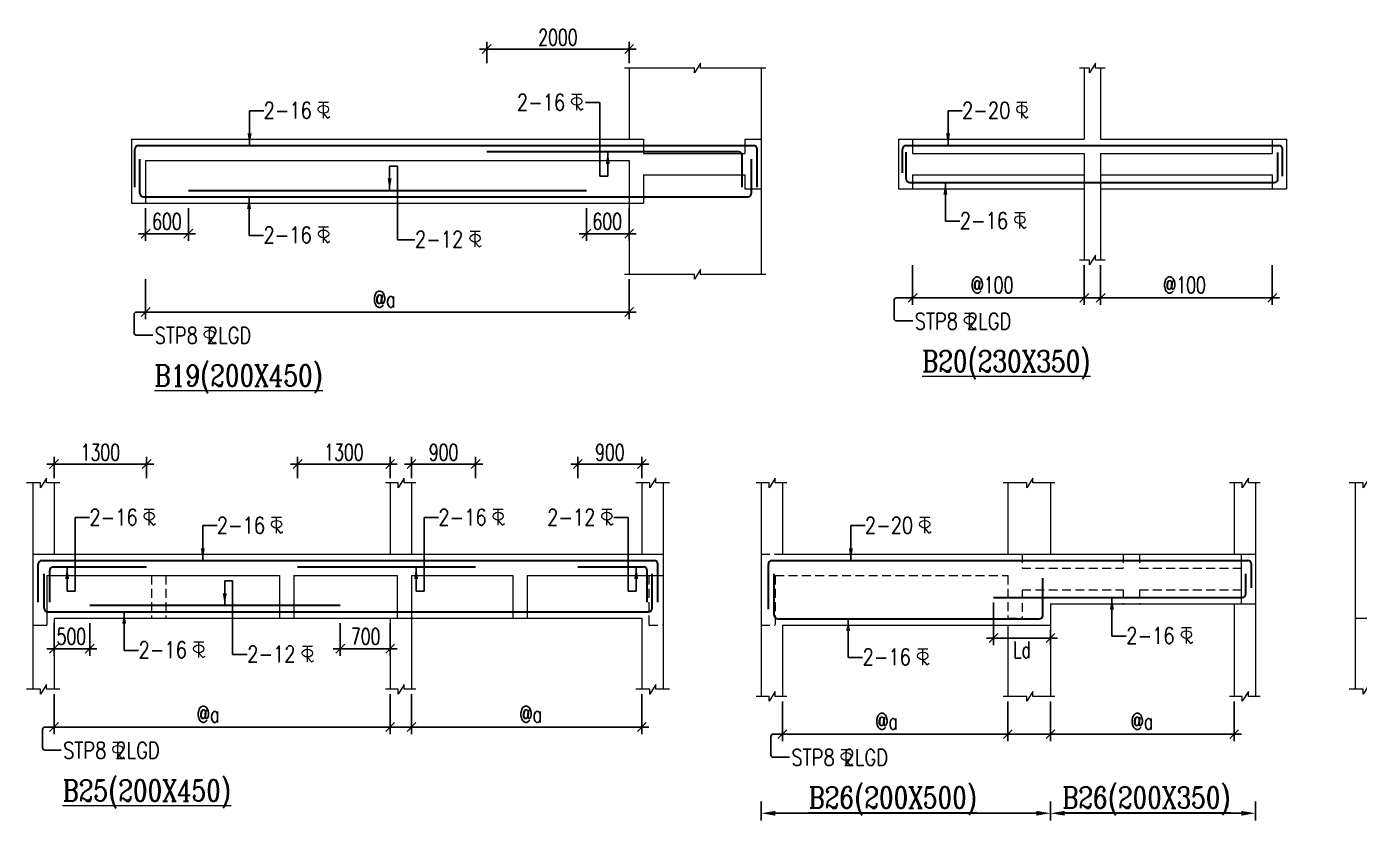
# Model space of a CAD drawing. Header units: millimetres. Extents: x 1255966 to 1543012, y 318612 to 465611.
# Drawn here: x 1491559 to 1510275, y 351854 to 363011 of the extents above; entities that cross this region are included whole.
import ezdxf

# ---------------------------------------------------------------- set-up
doc = ezdxf.new("R2010")
doc.units = ezdxf.units.MM
doc.header["$LTSCALE"] = 500
doc.header["$MEASUREMENT"] = 0
doc.header["$PDMODE"] = 34
doc.linetypes.add('HIDDEN', pattern=[0.375, 0.25, -0.125])
doc.layers.get('Defpoints').update_dxf_attribs({"lineweight": 0})
for name, color, linetype, lineweight in [('BEAM ELE', 2, 'Continuous', 15), ('DIM', 1, 'Continuous', 20), ('TAXT', 3, 'Continuous', 15), ('TEXT', 7, 'Continuous', 13), ('TEXT2', 3, 'Continuous', 15), ('TOWER AREA BEAM..', 3, 'Continuous', 20)]:
    doc.layers.add(name, color=color, linetype=linetype, lineweight=lineweight)
for name, color, linetype in [('D', 10, 'Continuous'), ('ST DIM.', 1, 'Continuous'), ('STEEL', 1, 'Continuous')]:
    doc.layers.add(name, color=color, linetype=linetype)
doc.styles.add('2MM', font='romans.shx', dxfattribs={"width": 0.7})
doc.styles.add('BHTESHT$0$HSCC2', font='romanc.shx')
doc.styles.add('haider', font='romans.shx')
doc.dimstyles.new('SHUIB MOD.', dxfattribs={"dimtxt": 230, "dimasz": 130, "dimexe": 100, "dimexo": 70, "dimgap": 50, "dimtad": 2, "dimdec": 0, "dimzin": 4, "dimdsep": 46, "dimtxsty": '2MM', "dimblk": 'OBLIQUE', "dimcen": 0.09, "dimdle": 100, "dimclrd": 1, "dimclre": 1, "dimclrt": 3, "dimadec": 0, "dimazin": 0, "dimtfac": 1, "dimtdec": 0, "dimtix": 1, "dimtmove": 2, "dimatfit": 3, "dimfxl": 100, "dimtolj": 1, "dimlwd": -1, "dimarcsym": 0})

# ---------------------------------------------------------------- blocks, each defined once
blk = doc.blocks.new('_Oblique')
at = {"color": 0, "linetype": 'ByBlock', "lineweight": -2}
blk.add_line((-0.5, -0.5), (0.5, 0.5), dxfattribs=at)
blk = doc.blocks.new('A$C76682FD6')
at = {"layer": 'TEXT', "color": 3, "ltscale": 0.2}
for p, q in [((143, 219), (2, 219)), ((72, 0), (72, 219)), ((72, 63), (128, 0)), ((128, 0), (162, 21))]:
    blk.add_line(p, q, dxfattribs=at)
blk.add_ellipse((72, 124), major_axis=(72.3, 0), ratio=0.753223, dxfattribs=at)
blk = doc.blocks.new('*D438')
at = {"layer": 'Defpoints', "color": 0, "ltscale": 100, "transparency": 16777216}
for p in [(1491944, 353696, 6), (1496664, 353696, 6), (1496664, 353166)]:
    blk.add_point(p, dxfattribs=at)
at = {"layer": 'ST DIM.', "color": 1, "lineweight": -2, "ltscale": 100, "transparency": 16777216}
for p, q in [((1491944, 353626), (1491944, 353066)), ((1496664, 353626), (1496664, 353066))]:
    blk.add_line(p, q, dxfattribs=at)
at = {"layer": 'ST DIM.', "color": 1, "ltscale": 100, "transparency": 16777216}
blk.add_line((1491844, 353166), (1496764, 353166), dxfattribs=at)
at = {"layer": 'ST DIM.', "color": 1, "ltscale": 100, "transparency": 16777216, "xscale": 125, "yscale": 125, "zscale": 125, "rotation": 180}
blk.add_blockref('_Oblique', (1491944, 353166), dxfattribs=at)
at = {"layer": 'ST DIM.', "color": 1, "ltscale": 100, "transparency": 16777216, "xscale": 125, "yscale": 125, "zscale": 125}
blk.add_blockref('_Oblique', (1496664, 353166), dxfattribs=at)
at = {"layer": 'ST DIM.', "color": 3, "ltscale": 100, "transparency": 16777216, "insert": (1494107, 353346), "char_height": 230, "attachment_point": 5, "style": '2MM'}
blk.add_mtext('\\A1;@a', dxfattribs=at)
blk = doc.blocks.new('*D439')
at = {"layer": 'Defpoints', "color": 0, "ltscale": 100, "transparency": 16777216}
for p in [(1496964, 353696, 6), (1500199, 353696, 6), (1500199, 353166)]:
    blk.add_point(p, dxfattribs=at)
at = {"layer": 'ST DIM.', "color": 1, "lineweight": -2, "ltscale": 100, "transparency": 16777216}
for p, q in [((1496964, 353626), (1496964, 353066)), ((1500199, 353626), (1500199, 353066))]:
    blk.add_line(p, q, dxfattribs=at)
at = {"layer": 'ST DIM.', "color": 1, "ltscale": 100, "transparency": 16777216}
blk.add_line((1496864, 353166), (1500299, 353166), dxfattribs=at)
at = {"layer": 'ST DIM.', "color": 1, "ltscale": 100, "transparency": 16777216, "xscale": 125, "yscale": 125, "zscale": 125, "rotation": 180}
blk.add_blockref('_Oblique', (1496964, 353166), dxfattribs=at)
at = {"layer": 'ST DIM.', "color": 1, "ltscale": 100, "transparency": 16777216, "xscale": 125, "yscale": 125, "zscale": 125}
blk.add_blockref('_Oblique', (1500199, 353166), dxfattribs=at)
at = {"layer": 'ST DIM.', "color": 3, "ltscale": 100, "transparency": 16777216, "insert": (1498638, 353346), "char_height": 230, "attachment_point": 5, "style": '2MM'}
blk.add_mtext('\\A1;@a', dxfattribs=at)
blk = doc.blocks.new('*D440')
at = {"layer": 'Defpoints', "color": 0, "ltscale": 100, "transparency": 16777216}
for p in [(1502173, 353596, 6), (1505338, 353596, 6), (1505338, 353066)]:
    blk.add_point(p, dxfattribs=at)
at = {"layer": 'ST DIM.', "color": 1, "lineweight": -2, "ltscale": 100, "transparency": 16777216}
for p, q in [((1502173, 353526), (1502173, 352966)), ((1505338, 353526), (1505338, 352966))]:
    blk.add_line(p, q, dxfattribs=at)
at = {"layer": 'ST DIM.', "color": 1, "ltscale": 100, "transparency": 16777216}
blk.add_line((1502073, 353066), (1505438, 353066), dxfattribs=at)
at = {"layer": 'ST DIM.', "color": 1, "ltscale": 100, "transparency": 16777216, "xscale": 125, "yscale": 125, "zscale": 125, "rotation": 180}
blk.add_blockref('_Oblique', (1502173, 353066), dxfattribs=at)
at = {"layer": 'ST DIM.', "color": 1, "ltscale": 100, "transparency": 16777216, "xscale": 125, "yscale": 125, "zscale": 125}
blk.add_blockref('_Oblique', (1505338, 353066), dxfattribs=at)
at = {"layer": 'ST DIM.', "color": 3, "ltscale": 100, "transparency": 16777216, "insert": (1503636, 353246), "char_height": 230, "attachment_point": 5, "style": '2MM'}
blk.add_mtext('\\A1;@a', dxfattribs=at)
blk = doc.blocks.new('*D441')
at = {"layer": 'Defpoints', "color": 0, "ltscale": 100, "transparency": 16777216}
for p in [(1505938, 353596, 6), (1508518, 353596, 6), (1508518, 353066)]:
    blk.add_point(p, dxfattribs=at)
at = {"layer": 'ST DIM.', "color": 1, "lineweight": -2, "ltscale": 100, "transparency": 16777216}
for p, q in [((1505938, 353526), (1505938, 352966)), ((1508518, 353526), (1508518, 352966))]:
    blk.add_line(p, q, dxfattribs=at)
at = {"layer": 'ST DIM.', "color": 1, "ltscale": 100, "transparency": 16777216}
blk.add_line((1505838, 353066), (1508618, 353066), dxfattribs=at)
at = {"layer": 'ST DIM.', "color": 1, "ltscale": 100, "transparency": 16777216, "xscale": 125, "yscale": 125, "zscale": 125, "rotation": 180}
blk.add_blockref('_Oblique', (1505938, 353066), dxfattribs=at)
at = {"layer": 'ST DIM.', "color": 1, "ltscale": 100, "transparency": 16777216, "xscale": 125, "yscale": 125, "zscale": 125}
blk.add_blockref('_Oblique', (1508518, 353066), dxfattribs=at)
at = {"layer": 'ST DIM.', "color": 3, "ltscale": 100, "transparency": 16777216, "insert": (1507222, 353246), "char_height": 230, "attachment_point": 5, "style": '2MM'}
blk.add_mtext('\\A1;@a', dxfattribs=at)
blk = doc.blocks.new('*D468')
at = {"layer": 'Defpoints', "color": 0, "ltscale": 100, "transparency": 16777216}
for p in [(1491944, 354696), (1492444, 354696), (1491944, 354267)]:
    blk.add_point(p, dxfattribs=at)
at = {"layer": 'ST DIM.', "color": 1, "lineweight": -2, "ltscale": 100, "transparency": 16777216}
for p, q in [((1491944, 354626), (1491944, 354167)), ((1492444, 354626), (1492444, 354167))]:
    blk.add_line(p, q, dxfattribs=at)
at = {"layer": 'ST DIM.', "color": 1, "ltscale": 100, "transparency": 16777216}
blk.add_line((1492544, 354267), (1491844, 354267), dxfattribs=at)
at = {"layer": 'ST DIM.', "color": 1, "ltscale": 100, "transparency": 16777216, "xscale": 125, "yscale": 125, "zscale": 125, "rotation": 180}
blk.add_blockref('_Oblique', (1491944, 354267), dxfattribs=at)
at = {"layer": 'ST DIM.', "color": 1, "ltscale": 100, "transparency": 16777216, "xscale": 125, "yscale": 125, "zscale": 125}
blk.add_blockref('_Oblique', (1492444, 354267), dxfattribs=at)
at = {"layer": 'ST DIM.', "color": 3, "ltscale": 100, "transparency": 16777216, "insert": (1492187, 354439), "char_height": 230, "attachment_point": 5, "style": '2MM'}
blk.add_mtext('\\A1;500', dxfattribs=at)
blk = doc.blocks.new('*D469')
at = {"layer": 'Defpoints', "color": 0, "ltscale": 100, "transparency": 16777216}
for p in [(1495964, 354696), (1496664, 354696), (1495964, 354267)]:
    blk.add_point(p, dxfattribs=at)
at = {"layer": 'ST DIM.', "color": 1, "lineweight": -2, "ltscale": 100, "transparency": 16777216}
for p, q in [((1495964, 354626), (1495964, 354167)), ((1496664, 354626), (1496664, 354167))]:
    blk.add_line(p, q, dxfattribs=at)
at = {"layer": 'ST DIM.', "color": 1, "ltscale": 100, "transparency": 16777216}
blk.add_line((1496764, 354267), (1495864, 354267), dxfattribs=at)
at = {"layer": 'ST DIM.', "color": 1, "ltscale": 100, "transparency": 16777216, "xscale": 125, "yscale": 125, "zscale": 125, "rotation": 180}
blk.add_blockref('_Oblique', (1495964, 354267), dxfattribs=at)
at = {"layer": 'ST DIM.', "color": 1, "ltscale": 100, "transparency": 16777216, "xscale": 125, "yscale": 125, "zscale": 125}
blk.add_blockref('_Oblique', (1496664, 354267), dxfattribs=at)
at = {"layer": 'ST DIM.', "color": 3, "ltscale": 100, "transparency": 16777216, "insert": (1496320, 354439), "char_height": 230, "attachment_point": 5, "style": '2MM'}
blk.add_mtext('\\A1;700', dxfattribs=at)
blk = doc.blocks.new('*D481')
at = {"layer": 'Defpoints', "color": 0, "ltscale": 100, "transparency": 16777216}
for p in [(1497864, 356862), (1496964, 356596), (1497864, 356596)]:
    blk.add_point(p, dxfattribs=at)
at = {"layer": 'ST DIM.', "color": 1, "lineweight": -2, "ltscale": 100, "transparency": 16777216}
for p, q in [((1496964, 356666), (1496964, 356962)), ((1497864, 356666), (1497864, 356962))]:
    blk.add_line(p, q, dxfattribs=at)
at = {"layer": 'ST DIM.', "color": 1, "ltscale": 100, "transparency": 16777216}
blk.add_line((1496864, 356862), (1497964, 356862), dxfattribs=at)
at = {"layer": 'ST DIM.', "color": 1, "ltscale": 100, "transparency": 16777216, "xscale": 125, "yscale": 125, "zscale": 125, "rotation": 180}
blk.add_blockref('_Oblique', (1496964, 356862), dxfattribs=at)
at = {"layer": 'ST DIM.', "color": 1, "ltscale": 100, "transparency": 16777216, "xscale": 125, "yscale": 125, "zscale": 125}
blk.add_blockref('_Oblique', (1497864, 356862), dxfattribs=at)
at = {"layer": 'ST DIM.', "color": 3, "ltscale": 100, "transparency": 16777216, "insert": (1497414, 357027), "char_height": 230, "attachment_point": 5, "style": '2MM'}
blk.add_mtext('\\A1;900', dxfattribs=at)
blk = doc.blocks.new('*D482')
at = {"layer": 'Defpoints', "color": 0, "ltscale": 100, "transparency": 16777216}
for p in [(1496664, 356862), (1495364, 356596), (1496664, 356596)]:
    blk.add_point(p, dxfattribs=at)
at = {"layer": 'ST DIM.', "color": 1, "lineweight": -2, "ltscale": 100, "transparency": 16777216}
for p, q in [((1495364, 356666), (1495364, 356962)), ((1496664, 356666), (1496664, 356962))]:
    blk.add_line(p, q, dxfattribs=at)
at = {"layer": 'ST DIM.', "color": 1, "ltscale": 100, "transparency": 16777216}
blk.add_line((1495264, 356862), (1496764, 356862), dxfattribs=at)
at = {"layer": 'ST DIM.', "color": 1, "ltscale": 100, "transparency": 16777216, "xscale": 125, "yscale": 125, "zscale": 125, "rotation": 180}
blk.add_blockref('_Oblique', (1495364, 356862), dxfattribs=at)
at = {"layer": 'ST DIM.', "color": 1, "ltscale": 100, "transparency": 16777216, "xscale": 125, "yscale": 125, "zscale": 125}
blk.add_blockref('_Oblique', (1496664, 356862), dxfattribs=at)
at = {"layer": 'ST DIM.', "color": 3, "ltscale": 100, "transparency": 16777216, "insert": (1496014, 357027), "char_height": 230, "attachment_point": 5, "style": '2MM'}
blk.add_mtext('\\A1;1300', dxfattribs=at)
blk = doc.blocks.new('*D483')
at = {"layer": 'Defpoints', "color": 0, "ltscale": 100, "transparency": 16777216}
for p in [(1493244, 356862), (1491944, 356596), (1493244, 356596)]:
    blk.add_point(p, dxfattribs=at)
at = {"layer": 'ST DIM.', "color": 1, "lineweight": -2, "ltscale": 100, "transparency": 16777216}
for p, q in [((1491944, 356666), (1491944, 356962)), ((1493244, 356666), (1493244, 356962))]:
    blk.add_line(p, q, dxfattribs=at)
at = {"layer": 'ST DIM.', "color": 1, "ltscale": 100, "transparency": 16777216}
blk.add_line((1491844, 356862), (1493344, 356862), dxfattribs=at)
at = {"layer": 'ST DIM.', "color": 1, "ltscale": 100, "transparency": 16777216, "xscale": 125, "yscale": 125, "zscale": 125, "rotation": 180}
blk.add_blockref('_Oblique', (1491944, 356862), dxfattribs=at)
at = {"layer": 'ST DIM.', "color": 1, "ltscale": 100, "transparency": 16777216, "xscale": 125, "yscale": 125, "zscale": 125}
blk.add_blockref('_Oblique', (1493244, 356862), dxfattribs=at)
at = {"layer": 'ST DIM.', "color": 3, "ltscale": 100, "transparency": 16777216, "insert": (1492594, 357027), "char_height": 230, "attachment_point": 5, "style": '2MM'}
blk.add_mtext('\\A1;1300', dxfattribs=at)
blk = doc.blocks.new('*D494')
at = {"layer": 'Defpoints', "color": 0, "ltscale": 100, "transparency": 16777216}
for p in [(1493230, 359529, 6), (1500020, 359529, 6), (1500020, 358999)]:
    blk.add_point(p, dxfattribs=at)
at = {"layer": 'ST DIM.', "color": 1, "lineweight": -2, "ltscale": 100, "transparency": 16777216}
for p, q in [((1493230, 359459), (1493230, 358899)), ((1500020, 359459), (1500020, 358899))]:
    blk.add_line(p, q, dxfattribs=at)
at = {"layer": 'ST DIM.', "color": 1, "ltscale": 100, "transparency": 16777216}
blk.add_line((1493130, 358999), (1500120, 358999), dxfattribs=at)
at = {"layer": 'ST DIM.', "color": 1, "ltscale": 100, "transparency": 16777216, "xscale": 125, "yscale": 125, "zscale": 125, "rotation": 180}
blk.add_blockref('_Oblique', (1493230, 358999), dxfattribs=at)
at = {"layer": 'ST DIM.', "color": 1, "ltscale": 100, "transparency": 16777216, "xscale": 125, "yscale": 125, "zscale": 125}
blk.add_blockref('_Oblique', (1500020, 358999), dxfattribs=at)
at = {"layer": 'ST DIM.', "color": 3, "ltscale": 100, "transparency": 16777216, "insert": (1496580, 359179), "char_height": 230, "attachment_point": 5, "style": '2MM'}
blk.add_mtext('\\A1;@a', dxfattribs=at)
blk = doc.blocks.new('*D495')
at = {"layer": 'Defpoints', "color": 0, "ltscale": 100, "transparency": 16777216}
for p in [(1504002, 359729, 6), (1506412, 359729, 6), (1506412, 359199)]:
    blk.add_point(p, dxfattribs=at)
at = {"layer": 'ST DIM.', "color": 1, "lineweight": -2, "ltscale": 100, "transparency": 16777216}
for p, q in [((1504002, 359659), (1504002, 359099)), ((1506412, 359659), (1506412, 359099))]:
    blk.add_line(p, q, dxfattribs=at)
at = {"layer": 'ST DIM.', "color": 1, "ltscale": 100, "transparency": 16777216}
blk.add_line((1503902, 359199), (1506512, 359199), dxfattribs=at)
at = {"layer": 'ST DIM.', "color": 1, "ltscale": 100, "transparency": 16777216, "xscale": 125, "yscale": 125, "zscale": 125, "rotation": 180}
blk.add_blockref('_Oblique', (1504002, 359199), dxfattribs=at)
at = {"layer": 'ST DIM.', "color": 1, "ltscale": 100, "transparency": 16777216, "xscale": 125, "yscale": 125, "zscale": 125}
blk.add_blockref('_Oblique', (1506412, 359199), dxfattribs=at)
at = {"layer": 'ST DIM.', "color": 3, "ltscale": 100, "transparency": 16777216, "insert": (1505116, 359379), "char_height": 230, "attachment_point": 5, "style": '2MM'}
blk.add_mtext('\\A1;@100', dxfattribs=at)
blk = doc.blocks.new('*D496')
at = {"layer": 'Defpoints', "color": 0, "ltscale": 100, "transparency": 16777216}
for p in [(1506642, 359729, 6), (1509052, 359729, 6), (1509052, 359199)]:
    blk.add_point(p, dxfattribs=at)
at = {"layer": 'ST DIM.', "color": 1, "lineweight": -2, "ltscale": 100, "transparency": 16777216}
for p, q in [((1506642, 359659), (1506642, 359099)), ((1509052, 359659), (1509052, 359099))]:
    blk.add_line(p, q, dxfattribs=at)
at = {"layer": 'ST DIM.', "color": 1, "ltscale": 100, "transparency": 16777216}
blk.add_line((1506542, 359199), (1509152, 359199), dxfattribs=at)
at = {"layer": 'ST DIM.', "color": 1, "ltscale": 100, "transparency": 16777216, "xscale": 125, "yscale": 125, "zscale": 125, "rotation": 180}
blk.add_blockref('_Oblique', (1506642, 359199), dxfattribs=at)
at = {"layer": 'ST DIM.', "color": 1, "ltscale": 100, "transparency": 16777216, "xscale": 125, "yscale": 125, "zscale": 125}
blk.add_blockref('_Oblique', (1509052, 359199), dxfattribs=at)
at = {"layer": 'ST DIM.', "color": 3, "ltscale": 100, "transparency": 16777216, "insert": (1507819, 359379), "char_height": 230, "attachment_point": 5, "style": '2MM'}
blk.add_mtext('\\A1;@100', dxfattribs=at)
blk = doc.blocks.new('*D511')
at = {"layer": 'Defpoints', "color": 0, "ltscale": 100, "transparency": 16777216}
for p in [(1505138, 354986), (1505938, 354596), (1505138, 354416)]:
    blk.add_point(p, dxfattribs=at)
at = {"layer": 'ST DIM.', "color": 1, "lineweight": -2, "ltscale": 100, "transparency": 16777216}
for p, q in [((1505138, 354916), (1505138, 354316)), ((1505938, 354526), (1505938, 354316))]:
    blk.add_line(p, q, dxfattribs=at)
at = {"layer": 'ST DIM.', "color": 1, "ltscale": 100, "transparency": 16777216}
blk.add_line((1506038, 354416), (1505038, 354416), dxfattribs=at)
at = {"layer": 'ST DIM.', "color": 1, "ltscale": 100, "transparency": 16777216, "xscale": 125, "yscale": 125, "zscale": 125, "rotation": 180}
blk.add_blockref('_Oblique', (1505138, 354416), dxfattribs=at)
at = {"layer": 'ST DIM.', "color": 1, "ltscale": 100, "transparency": 16777216, "xscale": 125, "yscale": 125, "zscale": 125}
blk.add_blockref('_Oblique', (1505938, 354416), dxfattribs=at)
at = {"layer": 'ST DIM.', "color": 3, "ltscale": 100, "transparency": 16777216, "insert": (1505538, 354251), "char_height": 230, "attachment_point": 5, "style": '2MM'}
blk.add_mtext('\\A1;Ld', dxfattribs=at)
blk = doc.blocks.new('*D512')
at = {"layer": 'Defpoints', "color": 0, "ltscale": 100, "transparency": 16777216}
for p in [(1505938, 352189, 6), (1508818, 352189, 6), (1508818, 351954)]:
    blk.add_point(p, dxfattribs=at)
at = {"layer": 'ST DIM.', "color": 1, "lineweight": -2, "ltscale": 100, "transparency": 16777216}
for p, q in [((1505938, 352119), (1505938, 351854)), ((1508818, 352119), (1508818, 351854))]:
    blk.add_line(p, q, dxfattribs=at)
at = {"layer": 'ST DIM.', "color": 1, "ltscale": 100, "transparency": 16777216}
blk.add_line((1506138, 351954), (1508618, 351954), dxfattribs=at)
for points in [[(1506138, 351987), (1506138, 351920), (1505938, 351954)], [(1508618, 351987), (1508618, 351920), (1508818, 351954)]]:
    blk.add_solid(points, dxfattribs=at)
blk = doc.blocks.new('*D513')
at = {"layer": 'Defpoints', "color": 0, "ltscale": 100, "transparency": 16777216}
for p in [(1501873, 352189, 6), (1505938, 352189, 6), (1505938, 351954)]:
    blk.add_point(p, dxfattribs=at)
at = {"layer": 'ST DIM.', "color": 1, "lineweight": -2, "ltscale": 100, "transparency": 16777216}
for p, q in [((1501873, 352119), (1501873, 351854)), ((1505938, 352119), (1505938, 351854))]:
    blk.add_line(p, q, dxfattribs=at)
at = {"layer": 'ST DIM.', "color": 1, "ltscale": 100, "transparency": 16777216}
blk.add_line((1502073, 351954), (1505738, 351954), dxfattribs=at)
for points in [[(1502073, 351987), (1502073, 351920), (1501873, 351954)], [(1505738, 351987), (1505738, 351920), (1505938, 351954)]]:
    blk.add_solid(points, dxfattribs=at)
blk = doc.blocks.new('*D545')
at = {"layer": 'Defpoints', "color": 0, "ltscale": 100, "transparency": 16777216}
for p in [(1500020, 362695), (1498020, 362429), (1500020, 362429)]:
    blk.add_point(p, dxfattribs=at)
at = {"layer": 'ST DIM.', "color": 1, "lineweight": -2, "ltscale": 100, "transparency": 16777216}
for p, q in [((1498020, 362499), (1498020, 362795)), ((1500020, 362499), (1500020, 362795))]:
    blk.add_line(p, q, dxfattribs=at)
at = {"layer": 'ST DIM.', "color": 1, "ltscale": 100, "transparency": 16777216}
blk.add_line((1497920, 362695), (1500120, 362695), dxfattribs=at)
at = {"layer": 'ST DIM.', "color": 1, "ltscale": 100, "transparency": 16777216, "xscale": 125, "yscale": 125, "zscale": 125, "rotation": 180}
blk.add_blockref('_Oblique', (1498020, 362695), dxfattribs=at)
at = {"layer": 'ST DIM.', "color": 1, "ltscale": 100, "transparency": 16777216, "xscale": 125, "yscale": 125, "zscale": 125}
blk.add_blockref('_Oblique', (1500020, 362695), dxfattribs=at)
at = {"layer": 'ST DIM.', "color": 3, "ltscale": 100, "transparency": 16777216, "insert": (1499020, 362860), "char_height": 230, "attachment_point": 5, "style": '2MM'}
blk.add_mtext('\\A1;2000', dxfattribs=at)
blk = doc.blocks.new('*D546')
at = {"layer": 'Defpoints', "color": 0, "ltscale": 100, "transparency": 16777216}
for p in [(1493230, 360529), (1493830, 360529), (1493230, 360100)]:
    blk.add_point(p, dxfattribs=at)
at = {"layer": 'ST DIM.', "color": 1, "lineweight": -2, "ltscale": 100, "transparency": 16777216}
for p, q in [((1493230, 360459), (1493230, 360000)), ((1493830, 360459), (1493830, 360000))]:
    blk.add_line(p, q, dxfattribs=at)
at = {"layer": 'ST DIM.', "color": 1, "ltscale": 100, "transparency": 16777216}
blk.add_line((1493930, 360100), (1493130, 360100), dxfattribs=at)
at = {"layer": 'ST DIM.', "color": 1, "ltscale": 100, "transparency": 16777216, "xscale": 125, "yscale": 125, "zscale": 125, "rotation": 180}
blk.add_blockref('_Oblique', (1493230, 360100), dxfattribs=at)
at = {"layer": 'ST DIM.', "color": 1, "ltscale": 100, "transparency": 16777216, "xscale": 125, "yscale": 125, "zscale": 125}
blk.add_blockref('_Oblique', (1493830, 360100), dxfattribs=at)
at = {"layer": 'ST DIM.', "color": 3, "ltscale": 100, "transparency": 16777216, "insert": (1493529, 360272), "char_height": 230, "attachment_point": 5, "style": '2MM'}
blk.add_mtext('\\A1;600', dxfattribs=at)
blk = doc.blocks.new('*D547')
at = {"layer": 'Defpoints', "color": 0, "ltscale": 100, "transparency": 16777216}
for p in [(1499420, 360529), (1500020, 360529), (1499420, 360100)]:
    blk.add_point(p, dxfattribs=at)
at = {"layer": 'ST DIM.', "color": 1, "lineweight": -2, "ltscale": 100, "transparency": 16777216}
for p, q in [((1499420, 360459), (1499420, 360000)), ((1500020, 360459), (1500020, 360000))]:
    blk.add_line(p, q, dxfattribs=at)
at = {"layer": 'ST DIM.', "color": 1, "ltscale": 100, "transparency": 16777216}
blk.add_line((1500120, 360100), (1499320, 360100), dxfattribs=at)
at = {"layer": 'ST DIM.', "color": 1, "ltscale": 100, "transparency": 16777216, "xscale": 125, "yscale": 125, "zscale": 125, "rotation": 180}
blk.add_blockref('_Oblique', (1499420, 360100), dxfattribs=at)
at = {"layer": 'ST DIM.', "color": 1, "ltscale": 100, "transparency": 16777216, "xscale": 125, "yscale": 125, "zscale": 125}
blk.add_blockref('_Oblique', (1500020, 360100), dxfattribs=at)
at = {"layer": 'ST DIM.', "color": 3, "ltscale": 100, "transparency": 16777216, "insert": (1499713, 360272), "char_height": 230, "attachment_point": 5, "style": '2MM'}
blk.add_mtext('\\A1;600', dxfattribs=at)
blk = doc.blocks.new('*D556')
at = {"layer": 'Defpoints', "color": 0, "ltscale": 100, "transparency": 16777216}
for p in [(1500199, 356862), (1499299, 356596), (1500199, 356596)]:
    blk.add_point(p, dxfattribs=at)
at = {"layer": 'ST DIM.', "color": 1, "lineweight": -2, "ltscale": 100, "transparency": 16777216}
for p, q in [((1499299, 356666), (1499299, 356962)), ((1500199, 356666), (1500199, 356962))]:
    blk.add_line(p, q, dxfattribs=at)
at = {"layer": 'ST DIM.', "color": 1, "ltscale": 100, "transparency": 16777216}
blk.add_line((1499199, 356862), (1500299, 356862), dxfattribs=at)
at = {"layer": 'ST DIM.', "color": 1, "ltscale": 100, "transparency": 16777216, "xscale": 125, "yscale": 125, "zscale": 125, "rotation": 180}
blk.add_blockref('_Oblique', (1499299, 356862), dxfattribs=at)
at = {"layer": 'ST DIM.', "color": 1, "ltscale": 100, "transparency": 16777216, "xscale": 125, "yscale": 125, "zscale": 125}
blk.add_blockref('_Oblique', (1500199, 356862), dxfattribs=at)
at = {"layer": 'ST DIM.', "color": 3, "ltscale": 100, "transparency": 16777216, "insert": (1499749, 357027), "char_height": 230, "attachment_point": 5, "style": '2MM'}
blk.add_mtext('\\A1;900', dxfattribs=at)

msp = doc.modelspace()

# ---------------------------------------------------------------- linework, layer by layer
at = {"layer": 'BEAM ELE', "color": 3}
for points in [[(1501937.9, 362429), (1501024.4, 362429), (1501024.4, 362497.7), (1500939.8, 362361), (1500939.8, 362429), (1499954.1, 362429)], [(1506704.3, 362429), (1506568.9, 362429), (1506568.9, 362497.7), (1506484.3, 362361), (1506484.3, 362429), (1506345.5, 362429)], [(1506704.3, 359729), (1506568.9, 359729), (1506568.9, 359797.7), (1506484.3, 359661), (1506484.3, 359729), (1506345.5, 359729)], [(1501937.9, 359529), (1501024.4, 359529), (1501024.4, 359597.7), (1500939.8, 359461), (1500939.8, 359529), (1499954.1, 359529)], [(1492027, 356596.5), (1491839.8, 356596.5), (1491839.8, 356665.1), (1491755.3, 356528.5), (1491755.3, 356596.5), (1491558.8, 356596.5)], [(1497026.6, 356596.5), (1496862.9, 356596.5), (1496862.9, 356665.1), (1496778.3, 356528.5), (1496778.3, 356596.5), (1496597.8, 356596.5)], [(1500585.4, 356596.5), (1500393.9, 356596.5), (1500393.9, 356665.1), (1500309.3, 356528.5), (1500309.3, 356596.5), (1500113.8, 356596.5)], [(1502235.3, 356596.5), (1502071.6, 356596.5), (1502071.6, 356665.1), (1501987, 356528.5), (1501987, 356596.5), (1501806.5, 356596.5)], [(1506000.3, 356596.5), (1505690.2, 356596.5), (1505690.2, 356665.1), (1505605.6, 356528.5), (1505605.6, 356596.5), (1505271.5, 356596.5)], [(1508880.2, 356596.5), (1508716.5, 356596.5), (1508716.5, 356665.1), (1508631.9, 356528.5), (1508631.9, 356596.5), (1508451.5, 356596.5)], [(1510600.2, 356596.5), (1510411.3, 356596.5), (1510411.3, 356665.1), (1510326.7, 356528.5), (1510326.7, 356596.5), (1510131.9, 356596.5)], [(1492027, 353696.5), (1491839.8, 353696.5), (1491839.8, 353765.1), (1491755.3, 353628.5), (1491755.3, 353696.5), (1491558.8, 353696.5)], [(1497026.6, 353696.5), (1496862.9, 353696.5), (1496862.9, 353765.1), (1496778.3, 353628.5), (1496778.3, 353696.5), (1496597.8, 353696.5)], [(1500585.4, 353696.5), (1500393.9, 353696.5), (1500393.9, 353765.1), (1500309.3, 353628.5), (1500309.3, 353696.5), (1500113.8, 353696.5)], [(1510600.2, 353696.5), (1510411.3, 353696.5), (1510411.3, 353765.1), (1510326.7, 353628.5), (1510326.7, 353696.5), (1510131.9, 353696.5)], [(1502235.3, 353596.5), (1502071.6, 353596.5), (1502071.6, 353665.1), (1501987, 353528.5), (1501987, 353596.5), (1501806.5, 353596.5)], [(1506000.3, 353596.5), (1505690.2, 353596.5), (1505690.2, 353665.1), (1505605.6, 353528.5), (1505605.6, 353596.5), (1505271.5, 353596.5)], [(1508880.2, 353596.5), (1508716.5, 353596.5), (1508716.5, 353665.1), (1508631.9, 353528.5), (1508631.9, 353596.5), (1508451.5, 353596.5)]]:
    msp.add_lwpolyline(points, dxfattribs=at)
at = {"layer": 'ST DIM.'}
for points in [[(1504004.8, 358873.4), (1503776.5, 358873.4, -0.4142136), (1503740.7, 358909.2), (1503740.7, 359162.7, -0.4142136), (1503776.5, 359198.5), (1507618.6, 359198.5)], [(1493330.8, 358673.4), (1493102.4, 358673.4, -0.4142136), (1493066.7, 358709.2), (1493066.7, 358962.7, -0.4142136), (1493102.4, 358998.5), (1493229.5, 358998.5)], [(1492045.2, 352840.8), (1491816.8, 352840.8, -0.4142136), (1491781.1, 352876.6), (1491781.1, 353130.2, -0.4142136), (1491816.8, 353165.9), (1498969.9, 353165.9)], [(1502273.9, 352740.8), (1502045.5, 352740.8, -0.4142136), (1502009.8, 352776.6), (1502009.8, 353030.2, -0.4142136), (1502045.5, 353065.9), (1506423.1, 353065.9)]]:
    msp.add_lwpolyline(points, format="xyb", dxfattribs=at)
at = {"layer": 'STEEL', "color": 4, "lineweight": 30, "ltscale": 10}
for p, q in [((1493079, 360755.3), (1493079, 361289)), ((1493129, 361339), (1501768.3, 361339)), ((1501559, 361249), (1498020.2, 361249)), ((1501818.1, 360755.3), (1501818.1, 361289)), ((1503857.9, 360955.3), (1503857.9, 361289)), ((1503907.9, 361339), (1509145, 361339)), ((1503909.8, 360869), (1503909.8, 361247.2)), ((1509132.2, 360869), (1509132.2, 361242.5)), ((1509194.9, 360908.2), (1509194.9, 361289)), ((1493148.8, 360669), (1493148.8, 361150.1)), ((1501609, 360755.3), (1501609, 361199)), ((1501740, 360669), (1501740, 361150.1)), ((1493829.5, 360709), (1499420.2, 360709)), ((1503959.8, 360819), (1509082.2, 360819)), ((1493198.8, 360619), (1501690, 360619)), ((1491722.5, 354922.8), (1491722.5, 355456.5)), ((1491772.5, 355506.5), (1500372.3, 355506.5)), ((1500422.1, 354922.8), (1500422.1, 355456.5)), ((1501975.2, 354822.8), (1501975.2, 355456.5)), ((1502025.2, 355506.5), (1508710.6, 355506.5)), ((1508760.4, 355122.8), (1508760.4, 355456.5)), ((1491806.1, 354836.5), (1491806.1, 355317.5)), ((1491882.6, 354922.8), (1491882.6, 355366.5)), ((1491932.6, 355416.5), (1493243.9, 355416.5)), ((1495363.9, 355416.5), (1497863.9, 355416.5)), ((1499298.9, 355416.5), (1500222.5, 355416.5)), ((1500272.5, 354922.8), (1500272.5, 355366.5)), ((1500344, 354836.5), (1500344, 355317.5)), ((1502058.8, 354736.5), (1502058.8, 355317.5)), ((1505829.1, 354736.5), (1505829.1, 355257.8)), ((1508682.3, 355036.5), (1508682.3, 355317.5)), ((1492443.9, 354876.5), (1495963.9, 354876.5)), ((1505137.7, 354986.5), (1508632.3, 354986.5)), ((1491856.1, 354786.5), (1500294, 354786.5)), ((1502108.8, 354686.5), (1505779.1, 354686.5))]:
    msp.add_line(p, q, dxfattribs=at)
for centre, start, end in [((1493129, 361289), 90, 180), ((1501559, 361199), 0, 90), ((1501768.1, 361289), 0, 90), ((1503907.9, 361289), 90, 180), ((1509144.9, 361289), 0, 90), ((1503959.8, 360869), 180, 270), ((1509082.2, 360869), 270, 0), ((1493198.8, 360669), 180, 270), ((1501690, 360669), 270, 0), ((1491772.5, 355456.5), 90, 180), ((1500372.1, 355456.5), 0, 90), ((1502025.2, 355456.5), 90, 180), ((1508710.4, 355456.5), 0, 90), ((1491932.6, 355366.5), 90, 180), ((1500222.5, 355366.5), 0, 90), ((1508632.3, 355036.5), 270, 0), ((1491856.1, 354836.5), 180, 270), ((1500294, 354836.5), 270, 0), ((1502108.8, 354736.5), 180, 270), ((1505779.1, 354736.5), 270, 0)]:
    msp.add_arc(centre, 50, start, end, dxfattribs=at)
at = {"layer": 'TOWER AREA BEAM..'}
for p, q in [((1500020.2, 362429), (1500020.2, 361429)), ((1501875.2, 362429), (1501875.2, 361429)), ((1506411.6, 362429), (1506411.6, 361429)), ((1506641.6, 362429), (1506641.6, 361429)), ((1493029.5, 361429), (1493029.5, 360529)), ((1493029.5, 361429), (1500220.2, 361429)), ((1500220.2, 361429), (1500220.2, 361229)), ((1501645.2, 361429), (1501645.2, 361229)), ((1501645.2, 361429), (1501875.2, 361429)), ((1501875.2, 361429), (1501875.2, 359529)), ((1503801.6, 361429), (1503801.6, 360729)), ((1503801.6, 361429), (1506411.6, 361429)), ((1504001.6, 361429), (1504001.6, 361229)), ((1506641.6, 361429), (1509251.6, 361429)), ((1509051.6, 361429), (1509051.6, 361229)), ((1509251.6, 361429), (1509251.6, 360729)), ((1493229.5, 361129), (1493229.5, 360529)), ((1493229.5, 361129), (1500020.2, 361129)), ((1500020.2, 361129), (1500020.2, 360529)), ((1500220.2, 361229), (1501645.2, 361229)), ((1504001.6, 361229), (1506411.6, 361229)), ((1506411.6, 361229), (1506411.6, 359729)), ((1506641.6, 361229), (1506641.6, 359729)), ((1506641.6, 361229), (1509051.6, 361229)), ((1500220.2, 360929), (1501645.2, 360929)), ((1500220.2, 360929), (1500220.2, 360529)), ((1501645.2, 360929), (1501645.2, 360729)), ((1504001.6, 360929), (1504001.6, 360729)), ((1504001.6, 360929), (1506411.6, 360929)), ((1506641.6, 360929), (1509051.6, 360929)), ((1509051.6, 360929), (1509051.6, 360729)), ((1501645.2, 360729), (1501875.2, 360729)), ((1503801.6, 360729), (1506411.6, 360729)), ((1506641.6, 360729), (1509251.6, 360729)), ((1493029.5, 360529), (1500220.2, 360529)), ((1500020.2, 360529), (1500020.2, 359529)), ((1491643.9, 356596.5), (1491643.9, 353696.5)), ((1491943.9, 356596.5), (1491943.9, 355596.5)), ((1496663.9, 356596.5), (1496663.9, 355596.5)), ((1496963.9, 356596.5), (1496963.9, 355596.5)), ((1500198.9, 356596.5), (1500198.9, 355596.5)), ((1500498.9, 356596.5), (1500498.9, 353696.5)), ((1501872.6, 356596.5), (1501872.6, 353596.5)), ((1502172.6, 356596.5), (1502172.6, 355596.5)), ((1505337.6, 356596.5), (1505337.6, 355596.5)), ((1505937.6, 356596.5), (1505937.6, 355596.5)), ((1508517.5, 356596.5), (1508517.5, 355596.5)), ((1508817.5, 356596.5), (1508817.5, 355596.5)), ((1510217.1, 356596.5), (1510217.1, 353696.5)), ((1491643.9, 355596.5), (1500498.9, 355596.5)), ((1502172.6, 355596.5), (1508817.5, 355596.5)), ((1508617.5, 355596.5), (1508617.5, 354896.5)), ((1508817.5, 355596.5), (1508817.5, 353596.5)), ((1491843.9, 355296.5), (1491843.9, 354596.5)), ((1491843.9, 355296.5), (1495108.9, 355296.5)), ((1495108.9, 355296.5), (1495108.9, 354696.5)), ((1495308.9, 355296.5), (1495308.9, 354696.5)), ((1495308.9, 355296.5), (1496763.9, 355296.5)), ((1496763.9, 355296.5), (1496763.9, 354696.5)), ((1496963.9, 355296.5), (1498388.8, 355296.5)), ((1496963.9, 355296.5), (1496963.9, 354696.5)), ((1498388.8, 355296.5), (1498388.8, 354696.5)), ((1498588.8, 355296.5), (1500498.9, 355296.5)), ((1498588.8, 355296.5), (1498588.8, 354696.5)), ((1505937.6, 354896.5), (1508817.5, 354896.5)), ((1505937.6, 354896.5), (1505937.6, 353596.5)), ((1508517.5, 354896.5), (1508517.5, 353596.5)), ((1491943.9, 354696.5), (1491943.9, 353696.5)), ((1491943.9, 354696.5), (1500198.9, 354696.5)), ((1496663.9, 354696.5), (1496663.9, 353696.5)), ((1496963.9, 354696.5), (1496963.9, 353696.5)), ((1500198.9, 354696.5), (1500198.9, 353696.5)), ((1510217.1, 354696.5), (1515942.2, 354696.5)), ((1491643.9, 354596.5), (1491843.9, 354596.5)), ((1502172.6, 354596.5), (1502172.6, 353596.5)), ((1502172.6, 354596.5), (1505937.6, 354596.5)), ((1505337.6, 354596.5), (1505337.6, 353596.5))]:
    msp.add_line(p, q, dxfattribs=at)
at = {"layer": 'TOWER AREA BEAM..', "linetype": 'HIDDEN'}
for p, q in [((1501872.6, 355596.5), (1502172.6, 355596.5)), ((1505537.6, 355596.5), (1505537.6, 355396.5)), ((1506957.6, 355596.5), (1506957.6, 355396.5)), ((1507187.6, 355596.5), (1507187.6, 355396.5)), ((1493313.9, 355296.5), (1493313.9, 354696.5)), ((1493513.9, 355296.5), (1493513.9, 354696.5)), ((1500298.9, 355296.5), (1500298.9, 354596.5)), ((1502072.6, 355296.5), (1502072.6, 354596.5)), ((1502072.6, 355296.5), (1505337.6, 355296.5)), ((1505337.6, 355296.5), (1505337.6, 354696.5)), ((1505537.6, 355396.5), (1506957.6, 355396.5)), ((1507187.6, 355396.5), (1508617.5, 355396.5)), ((1505537.6, 355096.5), (1506957.6, 355096.5)), ((1505537.6, 355096.5), (1505537.6, 354696.5)), ((1506957.6, 355096.5), (1506957.6, 354896.5)), ((1507187.6, 355096.5), (1508617.5, 355096.5)), ((1507187.6, 355096.5), (1507187.6, 354896.5)), ((1505337.6, 354696.5), (1505537.6, 354696.5)), ((1500298.9, 354596.5), (1500498.9, 354596.5)), ((1501872.6, 354596.5), (1502072.6, 354596.5))]:
    msp.add_line(p, q, dxfattribs=at)

# ---------------------------------------------------------------- block references
at = {"layer": 'DIM', "lineweight": 0}
for p in [(1499211.3, 361837.8), (1495654.2, 361724.6), (1505463.9, 361724.6), (1505436.1, 360173.7), (1495657, 359973.7), (1497784.8, 359913.3), (1504727.3, 358760.7), (1494053.3, 358560.7), (1493207.7, 356005.2), (1498108.9, 356005.2), (1499635.9, 356005.2), (1494996.8, 355892), (1504098.9, 355892), (1507775, 354341.2), (1493903.6, 354141.2), (1495429.1, 354080.7), (1504071.1, 354041.2), (1492767.7, 352728.1), (1502996.4, 352628.1)]:
    msp.add_blockref('A$C76682FD6', p, dxfattribs=at)

# ---------------------------------------------------------------- texts
at = {"layer": 'TAXT', "style": 'BHTESHT$0$HSCC2', "width": 0.8}
for s, p in [('%%UB20(230X350)', (1504134.7, 358157.2)), ('%%UB19(200X450)', (1493354.5, 357957.2)), ('%%UB25(200X450)', (1492064, 352124.6)), ('%%UB26(200X500)', (1502540.9, 352024.6)), ('%%UB26(200X350)', (1506102.5, 352024.6))]:
    msp.add_text(s, height=300, dxfattribs=at).set_placement(p)
at = {"layer": 'TEXT2', "color": 3, "style": 'haider', "width": 0.8}
for s, p in [('2-16', (1498443.3, 361832.6)), ('2-16', (1494886.2, 361719.4)), ('2-20', (1504695.9, 361719.4)), ('2-16', (1504663.7, 360168.5)), ('2-16', (1494884.6, 359968.5)), ('2-12', (1497012.5, 359908.1)), ('STP8 2LGD', (1504030.6, 358755.5)), ('STP8 2LGD', (1493356.6, 358555.5)), ('2-16', (1492439.6, 356000)), ('2-16', (1497340.9, 356000)), ('2-12', (1498867.9, 356000)), ('2-16', (1494228.8, 355886.8)), ('2-20', (1503330.9, 355886.8)), ('2-16', (1507002.6, 354336)), ('2-16', (1493131.3, 354136)), ('2-12', (1494656.8, 354075.6)), ('2-16', (1503298.8, 354036)), ('STP8 2LGD', (1492071, 352722.9)), ('STP8 2LGD', (1502299.7, 352622.9))]:
    msp.add_text(s, height=230, dxfattribs=at).set_placement(p)

# ---------------------------------------------------------------- dimensions: what is measured, and where the dimension line sits
at = {"layer": 'ST DIM.', "ltscale": 100}
for base, p1, p2, picture, middle in [((1500020.2, 362694.9), (1498020.2, 362429), (1500020.2, 362429), '*D545', (1499020.2, 362859.9)), ((1493243.9, 356862.4), (1491943.9, 356596.5), (1493243.9, 356596.5), '*D483', (1492593.9, 357027.4)), ((1496663.9, 356862.4), (1495363.9, 356596.5), (1496663.9, 356596.5), '*D482', (1496013.9, 357027.4)), ((1497863.9, 356862.4), (1496963.9, 356596.5), (1497863.9, 356596.5), '*D481', (1497413.9, 357027.4)), ((1500198.9, 356862.4), (1499298.9, 356596.5), (1500198.9, 356596.5), '*D556', (1499748.9, 357027.4))]:
    dim = msp.add_linear_dim(base=base, p1=p1, p2=p2, dimstyle='SHUIB MOD.', override={"dimasz": 125}, dxfattribs=at)
    dim.commit()
    dim.dimension.update_dxf_attribs({"geometry": picture, "text_midpoint": middle})
for base, p1, p2, picture, middle in [((1493229.5, 360099.9), (1493829.5, 360529), (1493229.5, 360529), '*D546', (1493528.7, 360271.9)), ((1499420.2, 360099.9), (1500020.2, 360529), (1499420.2, 360529), '*D547', (1499713.5, 360271.9)), ((1491943.9, 354267.4), (1492443.9, 354696.5), (1491943.9, 354696.5), '*D468', (1492187.5, 354439.3)), ((1495963.9, 354267.4), (1496663.9, 354696.5), (1495963.9, 354696.5), '*D469', (1496319.9, 354439.3))]:
    dim = msp.add_linear_dim(base=base, p1=p1, p2=p2, dimstyle='SHUIB MOD.', override={"dimasz": 125}, dxfattribs=at)
    dim.commit()
    dim.dimension.update_dxf_attribs({"geometry": picture, "text_midpoint": middle, "dimtype": 160})
for base, p1, p2, text, override, picture, middle in [((1506411.6, 359198.5, -6.3), (1504001.6, 359729), (1506411.6, 359729), '@100', {"dimasz": 125}, '*D495', (1505116, 359379, -6.3)), ((1509051.6, 359198.5, -6.3), (1506641.6, 359729), (1509051.6, 359729), '@100', {"dimasz": 125}, '*D496', (1507818.8, 359379, -6.3)), ((1500020.2, 358998.5, -6.3), (1493229.5, 359529), (1500020.2, 359529), '@a', {"dimasz": 125}, '*D494', (1496579.6, 359179, -6.3)), ((1496663.9, 353165.9, -6.3), (1491943.9, 353696.5), (1496663.9, 353696.5), '@a', {"dimasz": 125}, '*D438', (1494106.5, 353346.4, -6.3)), ((1500198.9, 353165.9, -6.3), (1496963.9, 353696.5), (1500198.9, 353696.5), '@a', {"dimasz": 125}, '*D439', (1498638.1, 353346.4, -6.3)), ((1505337.6, 353065.9, -6.3), (1502172.6, 353596.5), (1505337.6, 353596.5), '@a', {"dimasz": 125}, '*D440', (1503635.7, 353246.4, -6.3)), ((1508517.5, 353065.9, -6.3), (1505937.6, 353596.5), (1508517.5, 353596.5), '@a', {"dimasz": 125}, '*D441', (1507222, 353246.4, -6.3)), ((1505937.6, 351953.7, -6.3), (1501872.6, 352188.8), (1505937.6, 352188.8), ' ', {"dimasz": 200, "dimsah": 1}, '*D513', (1504337.5, 352134.2, -6.3)), ((1508817.5, 351953.7, -6.3), (1505937.6, 352188.8), (1508817.5, 352188.8), ' ', {"dimasz": 200, "dimsah": 1}, '*D512', (1507929.5, 352134.2, -6.3))]:
    dim = msp.add_linear_dim(base=base, p1=p1, p2=p2, text=text, dimstyle='SHUIB MOD.', override=override, dxfattribs=at)
    dim.commit()
    dim.dimension.update_dxf_attribs({"geometry": picture, "text_midpoint": middle, "dimtype": 160})
dim = msp.add_linear_dim(base=(1505137.7, 354415.6), p1=(1505937.6, 354596.5), p2=(1505137.7, 354986.5), text='Ld', dimstyle='SHUIB MOD.', override={"dimasz": 125}, dxfattribs=at)
dim.commit()
dim.dimension.update_dxf_attribs({"geometry": '*D511', "text_midpoint": (1505537.6, 354250.6)})

# ---------------------------------------------------------------- leaders
at = {"layer": 'D', "linetype": 'Continuous'}
for points in [[(1494689.5, 361339.1), (1494689.5, 361829), (1494889.5, 361829)], [(1499721, 361249), (1499721, 360906.7), (1499609.8, 360906.7), (1499609.8, 361942.2), (1499405.3, 361942.2)], [(1504499.2, 361339.1), (1504499.2, 361829), (1504699.2, 361829)], [(1496656.4, 360709), (1496656.4, 361051.4), (1496767.6, 361051.4), (1496767.6, 360015.9), (1497012.1, 360015.9)], [(1504461.3, 360819), (1504461.3, 360276.3), (1504663.4, 360276.3)], [(1494682.2, 360619), (1494682.2, 360076.3), (1494884.3, 360076.3)], [(1492127.3, 355416.5), (1492127.3, 355074.1), (1492238.4, 355074.1), (1492238.4, 356109.7), (1492442.9, 356109.7)], [(1494032.1, 355506.5), (1494032.1, 355996.5), (1494232.1, 355996.5)], [(1497028.5, 355416.5), (1497028.5, 355074.1), (1497139.7, 355074.1), (1497139.7, 356109.7), (1497344.2, 356109.7)], [(1500119.3, 355416.5), (1500119.3, 355074.1), (1500008.1, 355074.1), (1500008.1, 356109.7), (1499803.6, 356109.7)], [(1503134.2, 355506.5), (1503134.2, 355996.5), (1503334.2, 355996.5)], [(1494340.8, 354876.5), (1494340.8, 355218.9), (1494451.9, 355218.9), (1494451.9, 354183.3), (1494656.4, 354183.3)], [(1506800.2, 354986.5), (1506800.2, 354443.7), (1507002.2, 354443.7)], [(1492928.9, 354786.5), (1492928.9, 354243.7), (1493130.9, 354243.7)], [(1503096.4, 354686.5), (1503096.4, 354143.7), (1503298.4, 354143.7)]]:
    msp.add_leader(points, dimstyle='SHUIB MOD.', override={"dimasz": 170, "dimtad": 0}, dxfattribs=at)

doc.saveas('drawing.dxf')
